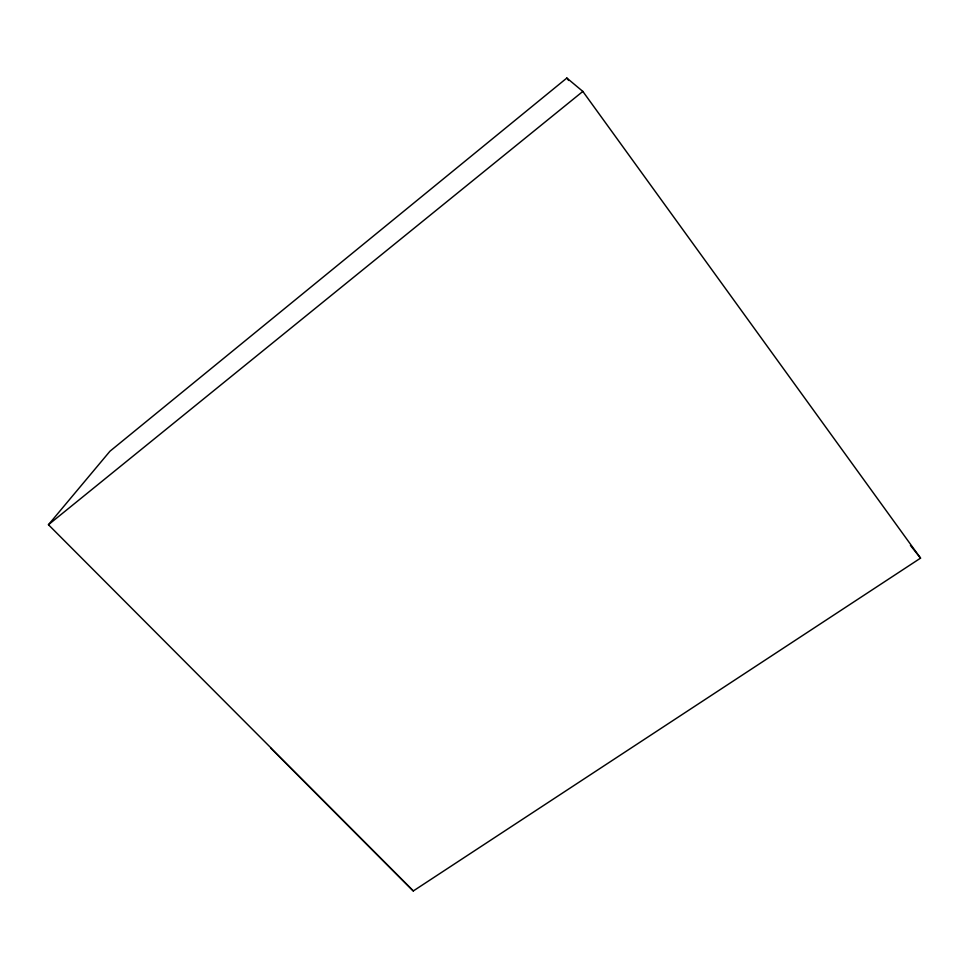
<?xml version="1.0" encoding="UTF-8"?>
<svg xmlns="http://www.w3.org/2000/svg" width="969" height="969" viewBox="0 0 969 969"><rect width="100%" height="100%" fill="white"/><g stroke="black" fill="none" stroke-linecap="round" stroke-linejoin="round"><path stroke-width="1.45" d="M271.441 748.383L48.45 524.726L109.957 451.227L566.853 78.041L582.841 91.425L920.55 558.132L413.303 890.959L271.272 748.504L413.303 890.959M48.45 524.726L582.841 91.425M910.436 545.426L920.55 558.132M566.853 78.041L568.609 80.463"/></g></svg>
